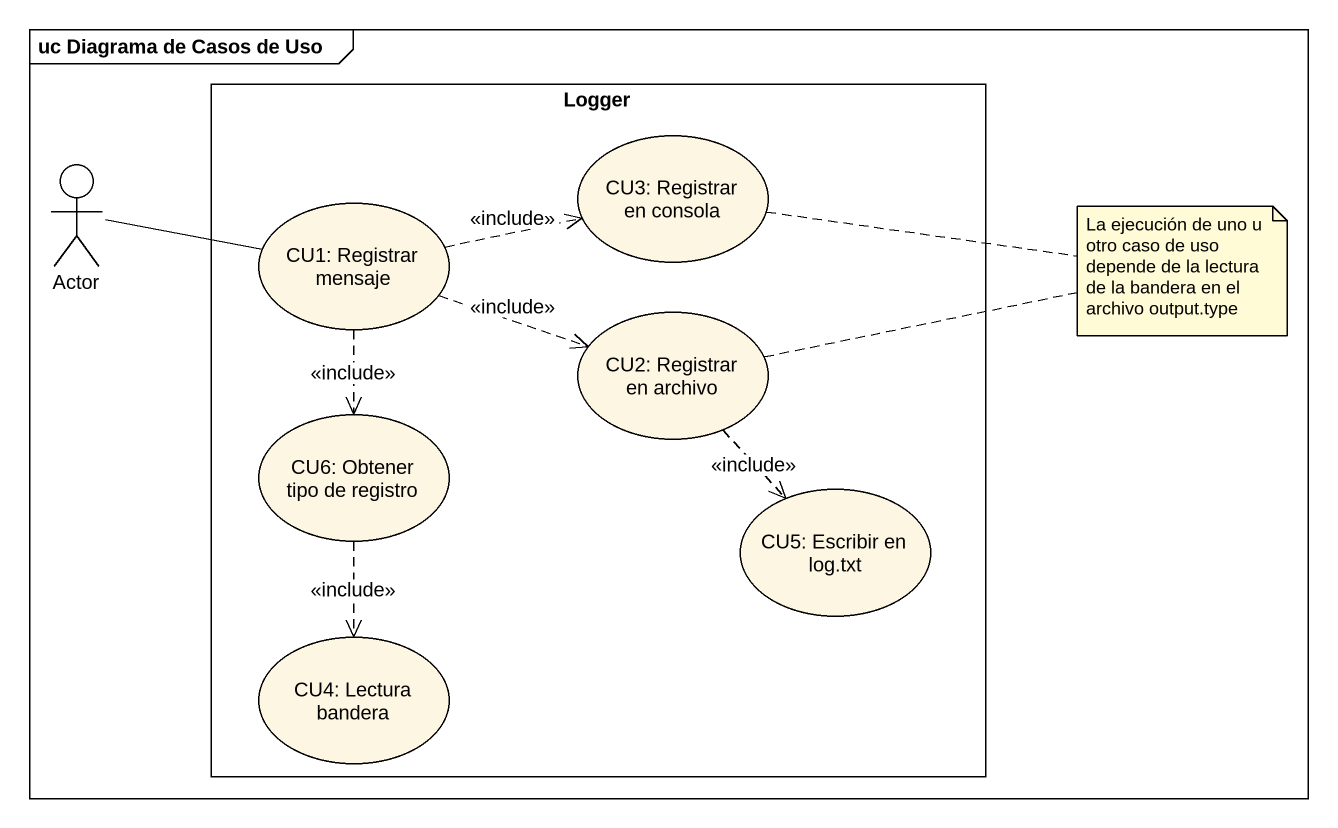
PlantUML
@startuml
mainframe uc Diagrama de Casos de Uso
rectangle Logger {
  usecase "CU3: Registrar en consola" as CU3_Registrar_en_consola
  usecase "CU1: Registrar mensaje" as CU1_Registrar_mensaje
  usecase "CU2: Registrar en archivo" as CU2_Registrar_en_archivo
  usecase "CU6: Obtener tipo de registro" as CU6_Obtener_tipo_de_registro
  usecase "CU5: Escribir en log.txt" as CU5_Escribir_en_log_txt
  usecase "CU4: Lectura bandera" as CU4_Lectura_bandera
}
actor "Actor" as Actor_
Actor_ -right- CU1_Registrar_mensaje
CU1_Registrar_mensaje .right.> CU3_Registrar_en_consola : <<include>>
CU1_Registrar_mensaje .right.> CU2_Registrar_en_archivo : <<include>>
CU1_Registrar_mensaje ..> CU6_Obtener_tipo_de_registro : <<include>>
CU2_Registrar_en_archivo ..> CU5_Escribir_en_log_txt : <<include>>
CU6_Obtener_tipo_de_registro ..> CU4_Lectura_bandera : <<include>>
note as N1
  La ejecución de uno u otro caso de uso depende de la lectura de la bandera en el archivo output.type
end note
N1 .. CU3_Registrar_en_consola
N1 .. CU2_Registrar_en_archivo
@enduml
